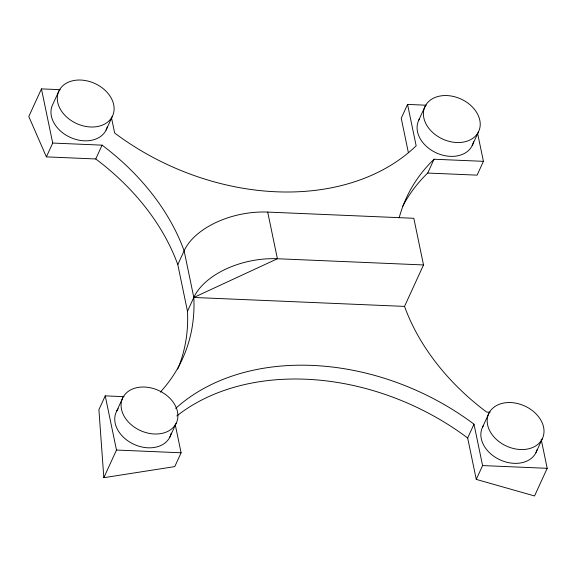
<?xml version="1.0" encoding="UTF-8"?>
<svg xmlns="http://www.w3.org/2000/svg" width="576" height="576" viewBox="0 0 576 576"><rect width="100%" height="100%" fill="white"/><g stroke="black" fill="none" stroke-linecap="round" stroke-linejoin="round"><path stroke-width="0.86" d="M60.3 89.683L41.45 88.884L28.8 116.518L46.382 156.874L95.76 158.969A225.281 167.681 24.6 0 1 177.797 264.614L187.488 311.285A225.281 167.681 24.6 0 1 177.754 369.014M59.026 90.756L52.697 104.573A29.585 22.018 24.6 0 0 71.633 137.974A29.585 22.018 24.6 0 0 107.23 127.022M46.382 156.874L52.711 143.057L41.45 88.884M106.07 130.104L112.392 116.287A29.585 22.018 24.6 0 0 80.834 80.042A29.585 22.018 24.6 0 0 63.907 114.228A29.585 22.018 24.6 0 0 112.392 116.287M95.76 158.969L102.089 145.152L52.711 143.057M124.085 396.67L105.235 395.87L98.906 409.687L103.831 477.684L174.766 466.603L181.094 452.786L175.241 424.598M177.797 264.614L184.118 250.798A68.27 39.989 -11.7 0 1 267.703 212.083L413.82 218.282L423.511 264.946L404.532 306.403A225.281 167.681 24.6 0 0 486.569 412.049L490.154 412.2M116.482 411.559L122.803 397.742M103.831 477.684L116.489 450.043L105.235 395.87M187.488 311.285L193.817 297.461L184.118 250.798A225.281 167.681 24.6 0 0 102.089 145.152M169.848 437.098L176.177 423.274A29.585 22.018 24.6 0 0 144.612 387.036A29.585 22.018 24.6 0 0 127.685 421.222A29.585 22.018 24.6 0 0 176.177 423.274M426.406 105.214L407.556 104.414L401.234 118.231L408.37 152.59M418.802 120.103L425.131 106.286M402.718 206.294A225.281 167.681 24.6 0 1 427.716 173.052L434.045 159.235L483.422 161.33L477.612 133.366M472.176 145.634L478.498 131.818A29.585 22.018 24.6 0 0 446.94 95.573A29.585 22.018 24.6 0 0 430.013 129.758A29.585 22.018 24.6 0 0 478.498 131.818M483.422 161.33L477.094 175.147L427.716 173.052M541.21 439.481L547.2 468.317L534.55 495.958L476.266 479.398L467.662 437.99L473.99 424.174A225.281 167.681 24.6 0 0 175.68 408.406M482.587 427.097L488.909 413.273M476.266 479.398L482.594 465.574L473.99 424.174M535.954 452.628L542.282 438.811A29.585 22.018 24.6 0 0 510.718 402.566A29.585 22.018 24.6 0 0 493.79 436.752A29.585 22.018 24.6 0 0 542.282 438.811M423.511 264.946L277.402 258.746A68.27 39.989 -11.7 0 0 193.817 297.461A225.281 167.681 24.6 0 1 160.279 392.17M404.532 306.403L193.817 297.461L277.402 258.746L267.703 212.083M116.489 450.043L181.094 452.786M482.594 465.574L547.2 468.317M407.556 104.414L416.16 145.822A225.281 167.681 24.6 0 1 114.66 133.027L111.37 117.173M176.76 415.973A225.281 167.681 24.6 0 1 467.662 437.99M399.161 217.814A225.281 167.681 24.6 0 1 434.045 159.235M171.202 433.195A29.585 22.018 24.6 0 1 133.891 444.305A29.585 22.018 24.6 0 1 118.238 408.758M473.53 141.739A29.585 22.018 24.6 0 1 437.234 153.295A29.585 22.018 24.6 0 1 419.609 118.67M537.113 449.539A29.585 22.018 24.6 0 1 500.501 460.066A29.585 22.018 24.6 0 1 483.386 425.657"/></g></svg>
